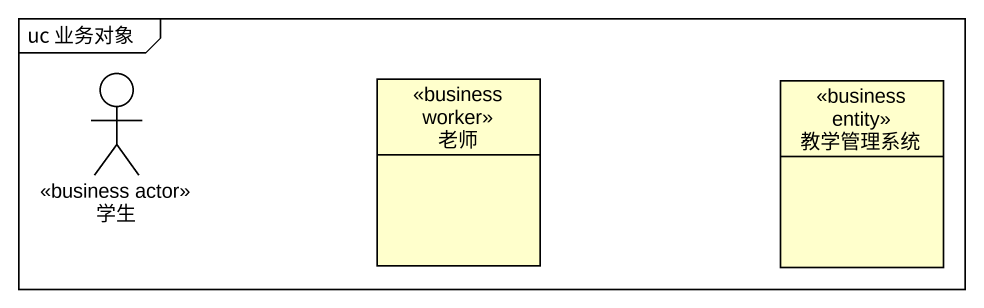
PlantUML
@startuml
mainframe uc 业务对象
allowmixing
hide circle
hide empty members
actor 学生 <<business actor>>
class 老师 <<business worker>>
class 教学管理系统 <<business entity>>
@enduml
